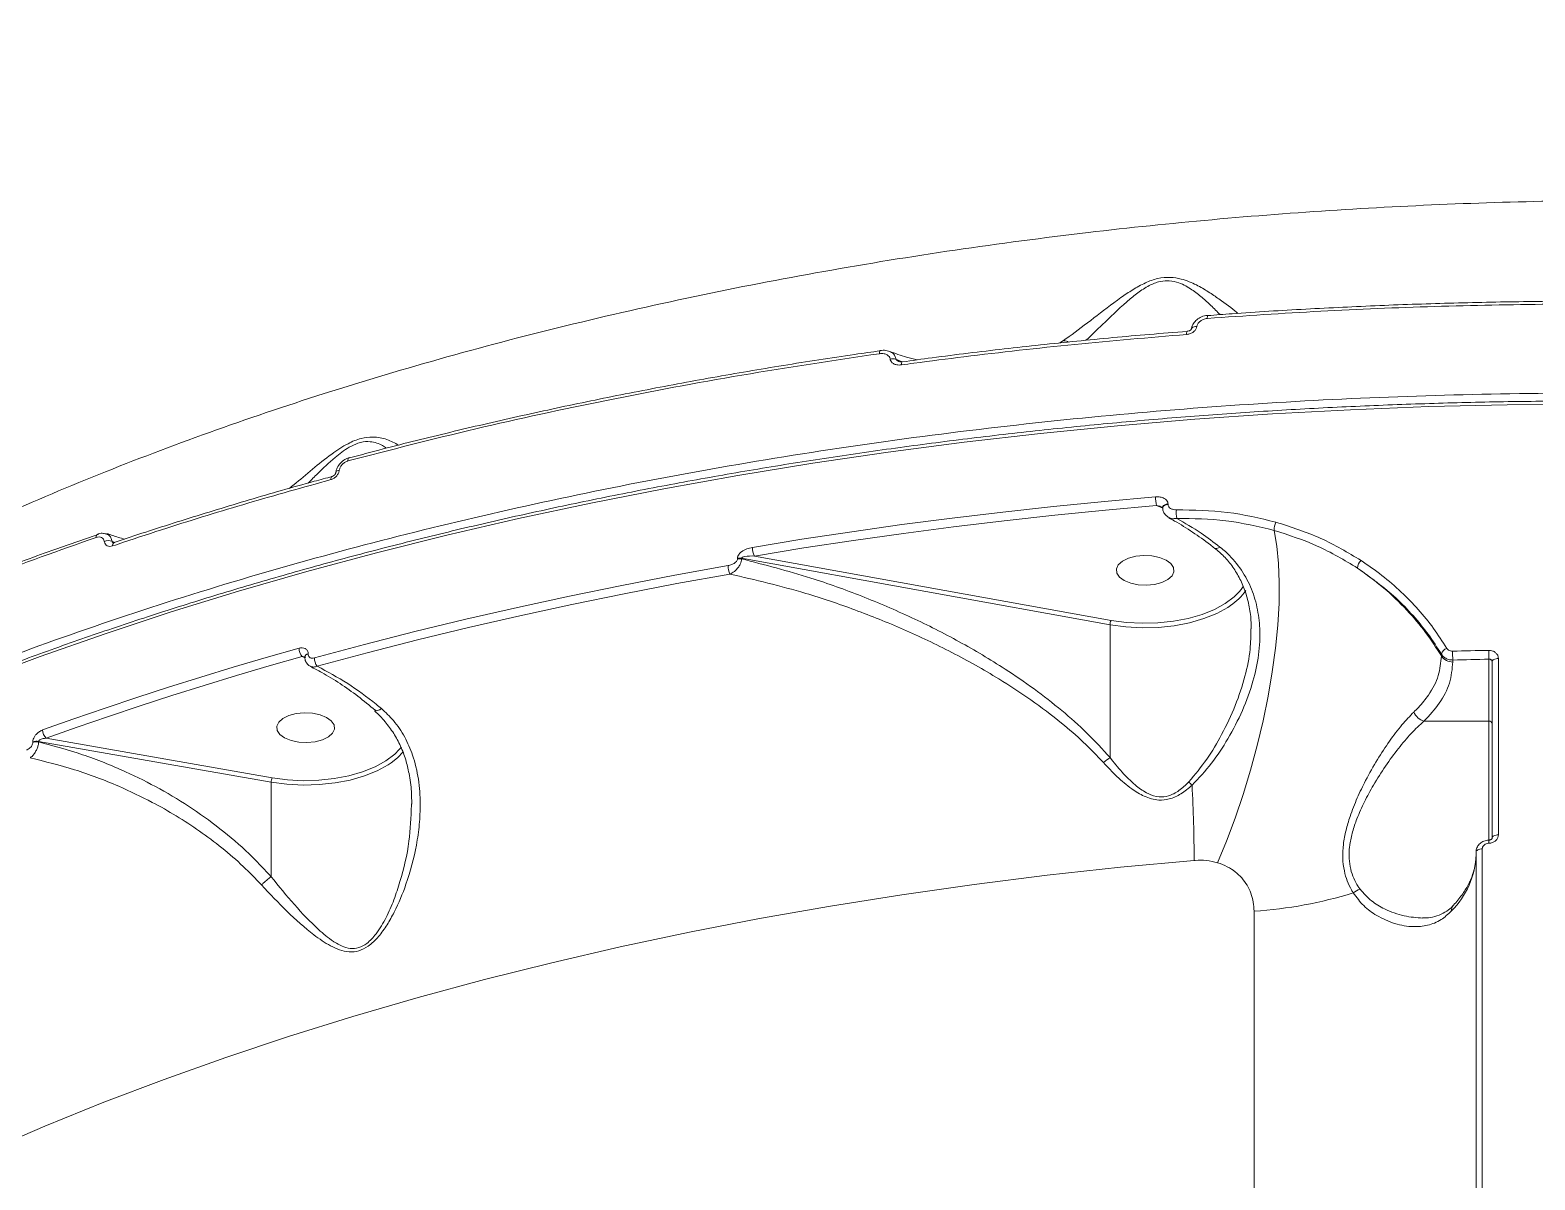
# Model space of a CAD drawing. Header units: millimetres. Extents: x -6104 to 7803, y -6013 to 4803.
# Drawn here: x 230.6 to 464.6, y 1463 to 1641.8 of the extents above; entities that cross this region are included whole.
import ezdxf

# ---------------------------------------------------------------- set-up
doc = ezdxf.new("R2010")
doc.units = ezdxf.units.MM
doc.layers.add('DIKOM_ОБЪЕКТ', color=7, linetype='Continuous')

msp = doc.modelspace()

# ---------------------------------------------------------------- linework, layer by layer
at = {"layer": 'DIKOM_ОБЪЕКТ', "color": 7, "linetype": 'Continuous', "lineweight": 15}
for p, q in [((413.702, 1597.476), (413.712, 1597.475)), ((391.252, 1593.537), (390.692, 1593.174)), ((362.787, 1591.997), (362.763, 1591.999)), ((366.16, 1590.249), (365.214, 1590.646)), ((366.195, 1590.251), (366.201, 1590.251)), ((280.223, 1575.336), (280.187, 1575.329)), ((405.735, 1567.884), (406.694, 1567.459)), ((407.516, 1568.044), (407.516, 1568.125)), ((243.777, 1562.155), (243.315, 1562.348)), ((340.567, 1559.698), (340.567, 1559.594)), ((341.214, 1559.695), (398.503, 1549.354)), ((341.214, 1559.591), (341.214, 1559.695)), ((398.668, 1550.026), (343.218, 1560.035)), ((398.503, 1528.685), (398.503, 1549.354)), ((272.876, 1544.395), (273.322, 1544.199)), ((273.289, 1544.333), (273.289, 1544.361)), ((273.297, 1544.301), (273.45, 1544.3)), ((273.814, 1544.786), (273.814, 1544.814)), ((450.022, 1544.774), (450.022, 1544.49)), ((451.806, 1543.551), (451.806, 1543.859)), ((457.419, 1543.989), (457.419, 1534.36)), ((457.919, 1543.588), (457.919, 1516.159)), ((458.885, 1516.673), (458.885, 1544.103)), ((447.317, 1534.36), (457.419, 1534.36)), ((457.419, 1534.36), (457.419, 1515.802)), ((231.013, 1531.139), (231.013, 1531.051)), ((231.912, 1531.206), (268.067, 1524.864)), ((231.912, 1531.117), (231.912, 1531.206)), ((268.228, 1525.537), (233.108, 1531.697)), ((288.313, 1530.32), (287.995, 1529.933)), ((268.067, 1510.155), (268.067, 1524.864)), ((289.879, 1521.466), (289.867, 1521.284)), ((455.419, 1513.967), (455.419, 1442.822)), ((456.379, 1443.337), (456.379, 1514.482)), ((420.917, 1504.793), (420.917, 1204.785))]:
    msp.add_line(p, q, dxfattribs=at)
at = {"layer": 'DIKOM_ОБЪЕКТ', "color": 7, "linetype": 'Continuous', "lineweight": 15, "flags": 128}
for points in [[(411.999, 1595.727), (411.768, 1595.726), (411.559, 1595.694), (411.384, 1595.635), (411.255, 1595.551), (411.178, 1595.448), (411.16, 1595.388)], [(362.763, 1591.999), (362.748, 1591.994), (362.711, 1591.957), (362.681, 1591.887), (362.658, 1591.786), (362.645, 1591.658), (362.64, 1591.507)], [(366.073, 1589.759), (366.078, 1589.916), (366.092, 1590.048), (366.116, 1590.15), (366.148, 1590.218), (366.186, 1590.249), (366.195, 1590.251)], [(222.3, 1540.738), (232.175, 1544.418), (242.253, 1547.949), (252.526, 1551.328), (262.985, 1554.552), (273.622, 1557.618), (284.426, 1560.524), (295.39, 1563.267), (306.503, 1565.846), (317.758, 1568.257), (329.143, 1570.499), (340.65, 1572.569), (352.268, 1574.467), (363.989, 1576.191), (375.802, 1577.738), (387.697, 1579.109), (399.664, 1580.301), (411.694, 1581.313), (423.775, 1582.146), (435.899, 1582.797), (448.053, 1583.267), (460.23, 1583.555), (472.417, 1583.661)], [(280.187, 1575.329), (280.182, 1575.328), (280.117, 1575.286), (280.063, 1575.212), (280.024, 1575.109), (279.999, 1574.979), (279.991, 1574.827)], [(277.554, 1572.419), (277.549, 1572.418), (277.478, 1572.381), (277.42, 1572.308), (277.377, 1572.203), (277.35, 1572.069), (277.341, 1571.911)], [(278.136, 1573.049), (278.137, 1573.056), (278.172, 1573.143), (278.246, 1573.221), (278.355, 1573.285), (278.496, 1573.335), (278.662, 1573.367)], [(405.573, 1569.249), (397.622, 1568.539), (389.698, 1567.749), (381.806, 1566.881), (373.947, 1565.936), (366.125, 1564.913), (358.342, 1563.812), (350.602, 1562.635), (342.908, 1561.381)], [(343.218, 1560.035), (350.895, 1561.285), (358.616, 1562.46), (366.38, 1563.558), (374.184, 1564.578), (382.024, 1565.522), (389.898, 1566.387), (397.802, 1567.175), (405.735, 1567.884)], [(406.673, 1567.607), (406.672, 1567.612), (406.71, 1567.757), (406.825, 1567.89), (407.009, 1568.001), (407.245, 1568.082), (407.516, 1568.125)], [(406.672, 1567.538), (406.71, 1567.676), (406.825, 1567.809), (407.009, 1567.921), (407.245, 1568.001), (407.516, 1568.044)], [(241.13, 1563.451), (241.094, 1563.442), (241.091, 1563.441)], [(424.035, 1564.014), (424.45, 1561.584), (424.713, 1558.869), (424.823, 1555.895), (424.777, 1552.692), (424.577, 1549.291), (424.224, 1545.727), (423.722, 1542.034), (423.076, 1538.248), (422.292, 1534.408), (421.379, 1530.55), (420.344, 1526.714), (419.198, 1522.937), (417.952, 1519.256), (416.62, 1515.707), (415.213, 1512.327)], [(415.597, 1561.426), (415.346, 1561.294), (415.121, 1561.223), (414.932, 1561.216), (414.786, 1561.273), (414.775, 1561.282)], [(339.108, 1558.537), (330.825, 1557.047), (322.604, 1555.469), (314.449, 1553.802), (306.364, 1552.049), (298.352, 1550.208), (290.415, 1548.282), (282.559, 1546.271), (274.786, 1544.175)], [(401.71, 1555.795), (402.899, 1555.55), (404.174, 1555.487), (405.432, 1555.612), (406.57, 1555.915), (407.497, 1556.37), (408.138, 1556.941), (408.44, 1557.582), (408.379, 1558.241), (407.96, 1558.865), (407.217, 1559.402), (406.21, 1559.81), (405.021, 1560.055), (403.746, 1560.118), (402.488, 1559.993), (401.35, 1559.69), (400.423, 1559.235), (399.782, 1558.664), (399.48, 1558.023), (399.541, 1557.364), (399.96, 1556.741), (400.703, 1556.203), (401.71, 1555.795)], [(275.224, 1542.9), (282.98, 1544.991), (290.819, 1546.997), (298.738, 1548.919), (306.733, 1550.756), (314.8, 1552.506), (322.937, 1554.169), (331.139, 1555.743), (339.404, 1557.23)], [(418.577, 1554.451), (417.816, 1553.682), (416.427, 1552.638), (414.744, 1551.715), (412.805, 1550.936), (410.658, 1550.319), (408.353, 1549.879), (405.944, 1549.626), (403.488, 1549.566), (401.044, 1549.7), (398.668, 1550.026)], [(419.212, 1555.312), (418.878, 1554.824), (418.577, 1554.451)], [(398.503, 1549.354), (400.953, 1549.018), (403.474, 1548.88), (406.006, 1548.941), (408.49, 1549.202), (410.868, 1549.656), (413.082, 1550.293), (415.081, 1551.096), (416.817, 1552.048), (417.256, 1552.342)], [(272.397, 1545.704), (267.267, 1544.24), (262.177, 1542.738), (257.127, 1541.201), (252.12, 1539.627), (247.157, 1538.017), (242.237, 1536.372), (237.362, 1534.691), (232.534, 1532.976)], [(233.108, 1531.697), (237.925, 1533.408), (242.787, 1535.085), (247.695, 1536.726), (252.647, 1538.332), (257.642, 1539.902), (262.679, 1541.436), (267.758, 1542.934), (272.876, 1544.395)], [(457.381, 1545.36), (456.678, 1545.346), (455.974, 1545.331), (455.271, 1545.316), (454.567, 1545.3), (453.864, 1545.284), (453.161, 1545.266), (452.458, 1545.249), (451.755, 1545.23)], [(451.806, 1543.859), (452.508, 1543.877), (453.209, 1543.895), (453.911, 1543.912), (454.612, 1543.928), (455.314, 1543.944), (456.016, 1543.96), (456.717, 1543.974), (457.419, 1543.989)], [(457.919, 1543.588), (457.938, 1543.686), (457.992, 1543.781), (458.081, 1543.869), (458.2, 1543.946), (458.346, 1544.01), (458.513, 1544.059), (458.694, 1544.09), (458.885, 1544.103)], [(271.169, 1531.324), (272.358, 1531.079), (273.633, 1531.017), (274.891, 1531.141), (276.029, 1531.444), (276.956, 1531.899), (277.597, 1532.47), (277.899, 1533.111), (277.838, 1533.77), (277.419, 1534.394), (276.676, 1534.931), (275.669, 1535.339), (274.48, 1535.584), (273.205, 1535.647), (271.947, 1535.522), (270.809, 1535.219), (269.882, 1534.764), (269.242, 1534.193), (268.94, 1533.552), (269.001, 1532.893), (269.419, 1532.27), (270.162, 1531.732), (271.169, 1531.324)], [(268.067, 1524.864), (270.509, 1524.538), (273.019, 1524.407), (275.539, 1524.475), (278.009, 1524.74), (280.372, 1525.196), (282.572, 1525.832), (284.558, 1526.634), (286.284, 1527.581), (286.724, 1527.877)], [(287.995, 1529.933), (287.275, 1529.21), (285.893, 1528.171), (284.219, 1527.251), (282.293, 1526.475), (280.16, 1525.858), (277.868, 1525.416), (275.473, 1525.159), (273.03, 1525.093), (270.596, 1525.22), (268.228, 1525.537)], [(286.724, 1527.877), (287.709, 1528.654), (288.599, 1529.572)], [(457.919, 1516.159), (457.938, 1516.257), (457.992, 1516.352), (458.081, 1516.439), (458.2, 1516.517), (458.346, 1516.581), (458.513, 1516.629), (458.694, 1516.661), (458.885, 1516.673)], [(455.419, 1513.967), (455.437, 1514.065), (455.492, 1514.16), (455.579, 1514.247), (455.698, 1514.324), (455.843, 1514.388), (456.009, 1514.437), (456.189, 1514.469), (456.379, 1514.482)], [(223.936, 1467.52), (232.874, 1471.369), (242.036, 1475.077), (251.414, 1478.638), (260.998, 1482.051), (270.78, 1485.311), (280.75, 1488.417), (290.899, 1491.364), (301.218, 1494.151), (311.698, 1496.774), (322.328, 1499.231), (333.098, 1501.52), (343.999, 1503.64), (355.021, 1505.586), (366.152, 1507.359), (377.384, 1508.956), (388.704, 1510.376), (400.104, 1511.617), (411.572, 1512.679)]]:
    msp.add_lwpolyline(points, dxfattribs=at)
at = {"layer": 'DIKOM_ОБЪЕКТ', "color": 7, "linetype": 'Continuous', "lineweight": 15}
for centre, radius, start, end in [((414.408, 1597.13), 0.787, 153.83953, 190.33356), ((411.098, 1594.649), 0.698, 150.73785, 192.18215), ((364.747, 1589.12), 1.596, 72.98289, 105.75007), ((411.051, 1569.205), 5.478, 179.5366, 193.95679), ((413.568, 1566.835), 4.772, 175.3168, 191.36706), ((426.74, 1564.152), 2.708, 154.71546, 182.91943), ((241.376, 1563.007), 0.519, 123.36348, 188.54155), ((242.808, 1560.871), 1.561, 71.05043, 115.88759), ((243.92, 1561.69), 0.508, 121.81656, 189.26946), ((345.84, 1561.349), 2.933, 179.36626, 206.62297), ((342.077, 1558.523), 2.969, 179.73252, 205.8209), ((340.883, 1557.828), 1.896, 79.94993, 99.59618), ((340.883, 1557.725), 1.895, 79.9429, 99.60321), ((438.864, 1558.012), 1.894, 135.10129, 175.19006), ((412.499, 1559.483), 8.58, 303.67152, 325.83803), ((399.888, 1549.369), 1.385, 151.70538, 180.62449), ((274.399, 1545.694), 2.002, 179.70088, 220.45703), ((273.866, 1544.226), 0.591, 95.05524, 167.42251), ((273.869, 1544.19), 0.599, 95.32459, 165.83082), ((451.282, 1544.443), 1.302, 108.87421, 165.29655), ((451.749, 1545.606), 2.056, 212.85814, 271.59386), ((468.735, 1545.182), 16.981, 179.83678, 184.46896), ((480.249, 1545.31), 22.868, 179.87326, 183.31234), ((276.87, 1544.178), 2.084, 180.08244, 217.84925), ((448.044, 1536.782), 2.529, 203.81549, 253.29134), ((234.26, 1532.982), 1.726, 180.19421, 228.11221), ((457.452, 1533.893), 0.469, 4.74303, 94.051), ((231.592, 1529.426), 1.809, 79.81728, 108.69383), ((231.592, 1529.336), 1.81, 79.82915, 108.68196), ((403.676, 1520.932), 9.321, 123.71382, 131.6248), ((269.484, 1524.88), 1.418, 152.40832, 180.63095), ((387.253, 1500.656), 33.75, 44.68413, 45.91078), ((183.766, 1512.251), 227.806, 0.10758, 3.05419), ((459.837, 1515.509), 2.46, 172.16417, 183.48741), ((442.306, 1514.102), 13.122, 314.85942, 357.92783), ((416.454, 1572.177), 67.531, 273.78955, 287.11345), ((438.236, 1505.41), 2.933, 107.15209, 130.63817), ((452.874, 1504.836), 1.313, 138.27496, 181.56365)]:
    msp.add_arc(centre, radius, start, end, dxfattribs=at)
for points, knots in [([(97.814, 1479.648), (97.937, 1480.794), (98.689, 1487.78), (100.373, 1500.589), (102.883, 1518.073), (105.734, 1535.538), (108.89, 1552.98), (112.36, 1570.395), (116.141, 1587.778), (120.232, 1605.124), (124.633, 1622.428), (129.344, 1639.686), (134.362, 1656.894), (139.687, 1674.045), (145.318, 1691.136), (151.253, 1708.162), (157.491, 1725.119), (164.031, 1742), (170.871, 1758.802), (178.009, 1775.52), (185.444, 1792.15), (193.173, 1808.685), (201.196, 1825.123), (209.508, 1841.458), (218.115, 1857.683), (226.772, 1873.414), (232.692, 1883.672), (235.542, 1888.61)], [0, 0, 0, 0, 0.0080361, 0.0490173, 0.0900369, 0.1310959, 0.172195, 0.2133349, 0.2545163, 0.2957395, 0.3370052, 0.3783137, 0.4196651, 0.4610598, 0.5024977, 0.543979, 0.5855034, 0.6270708, 0.668681, 0.7103336, 0.7520284, 0.7937647, 0.835542, 0.8773599, 0.9192173, 0.9611139, 1, 1, 1, 1]), ([(547.941, 1612.497), (541.756, 1612.996), (529.379, 1613.997), (510.636, 1614.912), (491.824, 1615.397), (472.72, 1615.408), (453.366, 1614.926), (433.805, 1613.932), (414.353, 1612.435), (394.509, 1610.379), (374.34, 1607.712), (353.928, 1604.394), (333.697, 1600.468), (313.725, 1595.921), (294.092, 1590.753), (275.252, 1585.083), (257.251, 1578.945), (240.113, 1572.38), (223.538, 1565.274), (207.61, 1557.628), (192.405, 1549.455), (178.259, 1540.944), (165.234, 1532.121), (154.045, 1523.727), (147.632, 1518.106), (144.816, 1515.638)], [0, 0, 0, 0, 0.0398968, 0.0798413, 0.1197857, 0.1596824, 0.2012151, 0.242802, 0.2843887, 0.3259213, 0.3710794, 0.4162723, 0.4614303, 0.5079074, 0.5544225, 0.6008994, 0.6459081, 0.6909517, 0.7359602, 0.7822822, 0.828642, 0.8749638, 0.9198658, 0.9648023, 1, 1, 1, 1]), ([(418.393, 1597.779), (418.326, 1597.834), (417.533, 1598.481), (415.947, 1599.674), (413.821, 1601.137), (411.925, 1602.244), (409.954, 1603.099), (407.857, 1603.463), (405.872, 1603.267), (403.875, 1602.524), (401.982, 1601.454), (399.232, 1599.586), (395.894, 1596.982), (393.025, 1594.798), (391.551, 1593.75), (391.252, 1593.537)], [0, 0, 0, 0, 0.01287761, 0.15134783, 0.22228664, 0.29314179, 0.36994767, 0.41817673, 0.46724369, 0.52014931, 0.57951531, 0.64048776, 0.79748697, 0.95893162, 1, 1, 1, 1]), ([(394.759, 1593.59), (395.6, 1594.388), (397.524, 1596.214), (400.169, 1598.802), (402.596, 1600.832), (404.212, 1601.961), (405.879, 1602.711), (407.064, 1602.87), (408.137, 1602.829), (409.569, 1602.476), (411.239, 1601.497), (412.831, 1600.268), (414.319, 1598.921), (415.15, 1598.054), (415.606, 1597.579)], [0, 0, 0, 0, 0.1504863, 0.3443839, 0.413376, 0.4836421, 0.5414564, 0.5840215, 0.593761, 0.6462925, 0.734004, 0.8167992, 0.8996933, 1, 1, 1, 1]), ([(413.635, 1596.988), (419.502, 1597.389), (431.236, 1598.189), (448.984, 1598.899), (466.813, 1599.277), (478.733, 1599.194), (484.693, 1599.153)], [0, 0, 0, 0, 0.2490997, 0.4982, 0.7490997, 1, 1, 1, 1]), ([(413.715, 1597.433), (414.966, 1597.531), (420.021, 1597.927), (428.929, 1598.457), (440.43, 1599.021), (451.965, 1599.412), (463.519, 1599.64), (474.428, 1599.717), (481.48, 1599.64), (484.678, 1599.605)], [0, 0, 0, 0, 0.0533119, 0.2155153, 0.3778362, 0.5402389, 0.7026896, 0.8651421, 1, 1, 1, 1]), ([(410.416, 1594.501), (410.483, 1594.509), (410.729, 1594.536), (411.135, 1594.669), (411.56, 1594.949), (411.876, 1595.31), (411.958, 1595.588), (411.999, 1595.727)], [0, 0, 0, 0, 0.0918653, 0.3355636, 0.5630727, 0.7814449, 1, 1, 1, 1]), ([(411.17, 1595.389), (411.172, 1595.418), (411.19, 1595.703), (411.45, 1596.215), (411.978, 1596.838), (412.729, 1597.268), (413.343, 1597.489), (413.675, 1597.466), (413.704, 1597.464)], [0, 0, 0, 0, 0.0254077, 0.249371, 0.4781247, 0.7190732, 0.975142, 1, 1, 1, 1]), ([(411.999, 1595.727), (412.041, 1595.869), (412.125, 1596.154), (412.449, 1596.525), (412.888, 1596.815), (413.309, 1596.954), (413.565, 1596.981), (413.635, 1596.988)], [0, 0, 0, 0, 0.2168959, 0.4334901, 0.6619859, 0.9081055, 1, 1, 1, 1]), ([(366.073, 1589.759), (366.717, 1589.846), (369.941, 1590.283), (378.882, 1591.427), (392.988, 1593.026), (404.603, 1594.009), (410.416, 1594.501)], [0, 0, 0, 0, 0.04414145, 0.22071271, 0.61001276, 1, 1, 1, 1]), ([(366.204, 1590.23), (367.741, 1590.445), (372.992, 1591.178), (382.029, 1592.263), (393.294, 1593.478), (402.785, 1594.379), (408.532, 1594.819), (410.494, 1594.968)], [0, 0, 0, 0, 0.1055844, 0.3605419, 0.6149036, 0.8684796, 1, 1, 1, 1]), ([(392.046, 1593.319), (391.822, 1593.407), (391.555, 1593.512), (391.294, 1593.534), (391.252, 1593.537)], [0, 0, 0, 0, 0.8402674, 1, 1, 1, 1]), ([(410.488, 1594.996), (410.529, 1594.998), (410.649, 1595.005), (410.834, 1595.071), (411.001, 1595.173), (411.106, 1595.276), (411.153, 1595.359), (411.157, 1595.379), (411.159, 1595.388)], [0, 0, 0, 0, 0.1185756, 0.3473284, 0.5265428, 0.68518, 0.851704, 1, 1, 1, 1]), ([(279.991, 1574.827), (286.582, 1576.526), (299.763, 1579.925), (320.242, 1584.343), (341.168, 1588.292), (355.483, 1590.435), (362.64, 1591.507)], [0, 0, 0, 0, 0.2485968, 0.4971931, 0.7485966, 1, 1, 1, 1]), ([(280.238, 1575.287), (281.337, 1575.586), (285.84, 1576.812), (293.896, 1578.817), (304.4, 1581.3), (315.048, 1583.625), (325.818, 1585.803), (336.701, 1587.83), (347.691, 1589.694), (356.391, 1591.067), (361.453, 1591.765), (362.79, 1591.95)], [0, 0, 0, 0, 0.0419842, 0.1719675, 0.3020664, 0.432251, 0.5624938, 0.6927652, 0.8230257, 0.9532462, 1, 1, 1, 1]), ([(362.64, 1591.507), (362.887, 1591.521), (363.321, 1591.544), (363.839, 1591.348), (364.16, 1591.072), (364.283, 1590.821), (364.31, 1590.679), (364.314, 1590.656)], [0, 0, 0, 0, 0.3277128, 0.5738999, 0.7796319, 0.9627752, 1, 1, 1, 1]), ([(362.765, 1591.987), (362.835, 1592), (363.203, 1592.066), (363.709, 1592.047), (364.083, 1591.886), (364.189, 1591.841)], [0, 0, 0, 0, 0.14475065, 0.75931187, 1, 1, 1, 1]), ([(365.214, 1590.646), (365.207, 1590.685), (365.165, 1590.919), (364.985, 1591.316), (364.634, 1591.7), (364.314, 1591.798), (364.193, 1591.835)], [0, 0, 0, 0, 0.0690924, 0.4069427, 0.77624, 1, 1, 1, 1]), ([(364.205, 1591.869), (365.09, 1591.548), (366.541, 1591.021), (367.964, 1590.681), (368.519, 1590.549)], [0, 0, 0, 0, 0.6096086, 1, 1, 1, 1]), ([(364.314, 1590.656), (364.32, 1590.626), (364.349, 1590.476), (364.487, 1590.21), (364.833, 1589.922), (365.377, 1589.723), (365.825, 1589.746), (366.073, 1589.759)], [0, 0, 0, 0, 0.0440789, 0.2245542, 0.4337717, 0.6874931, 1, 1, 1, 1]), ([(365.641, 1590.306), (365.606, 1590.319), (365.493, 1590.361), (365.357, 1590.451), (365.261, 1590.551), (365.227, 1590.608), (365.218, 1590.635), (365.214, 1590.646)], [0, 0, 0, 0, 0.1953526, 0.6313411, 0.8347674, 0.9347574, 1, 1, 1, 1]), ([(365.639, 1590.302), (365.645, 1590.298), (365.684, 1590.278), (365.849, 1590.24), (366.037, 1590.226), (366.167, 1590.25), (366.193, 1590.255)], [0, 0, 0, 0, 0.0706334, 0.4185333, 0.8840645, 1, 1, 1, 1]), ([(616.126, 1572.506), (611.805, 1573.286), (600.163, 1575.386), (580.856, 1578.286), (558.193, 1581.037), (535.041, 1583.15), (511.471, 1584.603), (487.553, 1585.369), (463.815, 1585.434), (440.334, 1584.814), (417.18, 1583.539), (393.975, 1581.588), (370.8, 1578.939), (347.738, 1575.585), (325.297, 1571.6), (303.538, 1567.011), (282.509, 1561.861), (261.866, 1556.064), (241.699, 1549.614), (222.093, 1542.517), (203.478, 1534.93), (185.895, 1526.891), (169.362, 1518.446), (153.607, 1509.457), (138.723, 1499.932), (124.783, 1489.893), (112.094, 1479.561), (100.668, 1468.977), (90.497, 1458.189), (81.397, 1447.022), (73.516, 1435.492), (67.5, 1425.127), (64.699, 1418.586), (63.619, 1416.063)], [0, 0, 0, 0, 0.01925833, 0.05188317, 0.0845331, 0.11715799, 0.1507304, 0.18433025, 0.21790277, 0.25052757, 0.28317749, 0.31580239, 0.34937479, 0.38297461, 0.41654709, 0.44917194, 0.48182185, 0.5144467, 0.54801918, 0.58161901, 0.61519147, 0.64781625, 0.68046622, 0.713091, 0.74666346, 0.78026328, 0.81383574, 0.84646058, 0.87911047, 0.91173526, 0.94530768, 0.97890743, 1, 1, 1, 1]), ([(64.066, 1415.822), (64.304, 1416.381), (65.369, 1418.878), (67.57, 1423.275), (70.674, 1429.008), (74.106, 1434.691), (77.832, 1440.325), (81.858, 1445.903), (86.178, 1451.423), (90.791, 1456.878), (95.692, 1462.266), (100.877, 1467.582), (106.343, 1472.822), (112.086, 1477.983), (118.1, 1483.059), (124.382, 1488.048), (130.927, 1492.946), (137.729, 1497.749), (144.784, 1502.453), (152.086, 1507.054), (159.63, 1511.551), (167.409, 1515.938), (175.418, 1520.213), (183.651, 1524.373), (192.102, 1528.415), (200.765, 1532.335), (209.632, 1536.131), (218.697, 1539.799), (227.954, 1543.338), (237.395, 1546.744), (247.013, 1550.015), (256.801, 1553.149), (266.752, 1556.143), (276.858, 1558.995), (287.112, 1561.703), (297.506, 1564.264), (308.032, 1566.678), (318.682, 1568.942), (329.448, 1571.054), (340.322, 1573.013), (351.297, 1574.818), (362.363, 1576.467), (373.512, 1577.959), (384.737, 1579.292), (396.028, 1580.466), (407.377, 1581.48), (418.776, 1582.334), (430.216, 1583.025), (441.688, 1583.556), (453.184, 1583.921), (463.431, 1584.11), (469.844, 1584.136), (472.418, 1584.146)], [0, 0, 0, 0, 0.0058769, 0.0262677, 0.0466645, 0.067067, 0.0874749, 0.1078878, 0.128305, 0.1487259, 0.1691502, 0.1895772, 0.2100064, 0.2304373, 0.2508697, 0.271303, 0.2917369, 0.3121714, 0.332606, 0.3530405, 0.3734749, 0.393909, 0.4143427, 0.4347761, 0.4552088, 0.4756411, 0.4960728, 0.516504, 0.5369346, 0.5573646, 0.5777942, 0.5982232, 0.6186516, 0.6390797, 0.6595072, 0.6799343, 0.700361, 0.7207873, 0.7412132, 0.7616388, 0.7820641, 0.8024891, 0.8229138, 0.8433384, 0.8637627, 0.8841868, 0.9046108, 0.9250347, 0.9454584, 0.965882, 0.9863058, 1, 1, 1, 1]), ([(287.885, 1577.277), (287.308, 1577.598), (286.211, 1578.208), (284.181, 1578.65), (282.04, 1578.41), (279.796, 1577.493), (277.215, 1575.762), (274.462, 1573.533), (272.296, 1571.665), (271.124, 1570.737), (270.877, 1570.541)], [0, 0, 0, 0, 0.1589318, 0.3021923, 0.3946804, 0.4937162, 0.6220352, 0.7862379, 0.9549223, 1, 1, 1, 1]), ([(273.819, 1571.384), (274.311, 1571.873), (275.626, 1573.181), (277.678, 1575.15), (279.834, 1576.822), (281.241, 1577.491), (282.368, 1577.821), (283.421, 1577.884), (284.506, 1577.625), (285.368, 1577.273), (285.775, 1576.944), (285.964, 1576.792)], [0, 0, 0, 0, 0.1316564, 0.3519137, 0.5112502, 0.6025413, 0.6295185, 0.740244, 0.8291088, 0.9205332, 1, 1, 1, 1]), ([(278.148, 1573.052), (278.151, 1573.096), (278.173, 1573.409), (278.428, 1573.988), (278.968, 1574.679), (279.599, 1575.157), (280.042, 1575.255), (280.198, 1575.29)], [0, 0, 0, 0, 0.04294044, 0.30164372, 0.57093659, 0.84886734, 1, 1, 1, 1]), ([(278.662, 1573.367), (278.699, 1573.518), (278.772, 1573.821), (279.06, 1574.248), (279.441, 1574.593), (279.773, 1574.764), (279.957, 1574.817), (279.991, 1574.827)], [0, 0, 0, 0, 0.2364159, 0.4729371, 0.7098746, 0.946822, 1, 1, 1, 1]), ([(243.655, 1562.113), (244.078, 1562.26), (247.699, 1563.511), (254.69, 1565.742), (264.638, 1568.78), (272.274, 1570.996), (276.628, 1572.157), (277.558, 1572.404)], [0, 0, 0, 0, 0.038816, 0.3322935, 0.6263929, 0.920226, 1, 1, 1, 1]), ([(277.341, 1571.911), (277.375, 1571.921), (277.558, 1571.976), (277.888, 1572.147), (278.267, 1572.49), (278.552, 1572.916), (278.625, 1573.216), (278.662, 1573.367)], [0, 0, 0, 0, 0.0545738, 0.2913501, 0.5278055, 0.7639595, 1, 1, 1, 1]), ([(277.548, 1572.42), (277.568, 1572.425), (277.625, 1572.439), (277.756, 1572.509), (277.899, 1572.624), (278.02, 1572.768), (278.1, 1572.91), (278.132, 1573.014), (278.134, 1573.043), (278.135, 1573.049)], [0, 0, 0, 0, 0.09828429, 0.2741117, 0.44559019, 0.61412087, 0.78638879, 0.95586566, 1, 1, 1, 1]), ([(243.419, 1561.608), (243.977, 1561.795), (246.769, 1562.734), (253.721, 1565.002), (264.411, 1568.308), (273.029, 1570.71), (277.341, 1571.911)], [0, 0, 0, 0, 0.0507678, 0.2538475, 0.6266949, 1, 1, 1, 1]), ([(407.516, 1568.125), (407.506, 1568.218), (407.485, 1568.434), (407.284, 1568.751), (406.895, 1569.049), (406.301, 1569.257), (405.824, 1569.252), (405.573, 1569.249)], [0, 0, 0, 0, 0.1205754, 0.2783691, 0.4705941, 0.7208337, 1, 1, 1, 1]), ([(405.735, 1567.884), (405.9, 1567.851), (406.168, 1567.798), (406.426, 1567.687), (406.526, 1567.645)], [0, 0, 0, 0, 0.6145242, 1, 1, 1, 1]), ([(408.812, 1567.225), (408.646, 1567.233), (408.319, 1567.248), (407.916, 1567.413), (407.653, 1567.636), (407.532, 1567.853), (407.52, 1567.991), (407.516, 1568.044)], [0, 0, 0, 0, 0.27346341, 0.53932242, 0.73865815, 0.89890981, 1, 1, 1, 1]), ([(406.674, 1567.61), (406.674, 1567.6), (406.675, 1567.569), (406.699, 1567.534), (406.669, 1567.569), (406.608, 1567.616), (406.547, 1567.64), (406.527, 1567.647)], [0, 0, 0, 0, 0.1429707, 0.4519026, 0.6698403, 0.8912604, 1, 1, 1, 1]), ([(407.665, 1566.043), (407.528, 1566.113), (407.204, 1566.28), (406.862, 1566.733), (406.666, 1567.193), (406.691, 1567.464), (406.698, 1567.536)], [0, 0, 0, 0, 0.2416145, 0.5736205, 0.8856283, 1, 1, 1, 1]), ([(414.764, 1561.24), (414.541, 1561.417), (413.416, 1562.317), (411.345, 1563.772), (409.188, 1565.148), (407.954, 1565.799), (407.657, 1565.955)], [0, 0, 0, 0, 0.0961777, 0.4862889, 0.8765604, 1, 1, 1, 1]), ([(407.693, 1566.016), (407.723, 1565.995), (407.904, 1565.87), (408.325, 1565.815), (408.713, 1565.87), (408.89, 1565.895)], [0, 0, 0, 0, 0.1007148, 0.5926958, 1, 1, 1, 1]), ([(424.291, 1565.309), (421.805, 1565.906), (416.772, 1567.115), (411.487, 1567.188), (408.812, 1567.225)], [0, 0, 0, 0, 0.4938411, 1, 1, 1, 1]), ([(408.89, 1565.895), (411.444, 1565.861), (416.615, 1565.794), (421.542, 1564.612), (424.035, 1564.014)], [0, 0, 0, 0, 0.493848, 1, 1, 1, 1]), ([(415.597, 1561.426), (414.618, 1562.171), (412.419, 1563.843), (410.149, 1565.162), (408.89, 1565.895)], [0, 0, 0, 0, 0.44511801, 1, 1, 1, 1]), ([(437.522, 1559.349), (435.486, 1560.567), (431.365, 1563.031), (426.667, 1564.544), (424.291, 1565.309)], [0, 0, 0, 0, 0.4941761, 1, 1, 1, 1]), ([(169.786, 1532.527), (170.627, 1532.988), (174.107, 1534.896), (180.46, 1538.137), (188.842, 1542.245), (197.46, 1546.228), (206.286, 1550.092), (215.315, 1553.832), (224.543, 1557.439), (233.146, 1560.637), (238.751, 1562.57), (241.149, 1563.398)], [0, 0, 0, 0, 0.0394579, 0.1632192, 0.2871019, 0.4110784, 0.5351168, 0.6591874, 0.7832486, 0.9072704, 1, 1, 1, 1]), ([(240.863, 1562.93), (241.012, 1562.967), (241.31, 1563.04), (241.703, 1562.943), (241.989, 1562.704), (242.1, 1562.446), (242.124, 1562.295), (242.127, 1562.276)], [0, 0, 0, 0, 0.2478489, 0.4958929, 0.7364539, 0.9670309, 1, 1, 1, 1]), ([(241.094, 1563.43), (241.141, 1563.449), (241.431, 1563.568), (241.931, 1563.619), (242.335, 1563.483), (242.499, 1563.428)], [0, 0, 0, 0, 0.103593, 0.6353246, 1, 1, 1, 1]), ([(243.315, 1562.348), (243.31, 1562.379), (243.268, 1562.633), (243.086, 1563.045), (242.772, 1563.386), (242.517, 1563.428), (242.459, 1563.437)], [0, 0, 0, 0, 0.0574143, 0.4590102, 0.8756331, 1, 1, 1, 1]), ([(242.496, 1563.558), (242.778, 1563.446), (243.721, 1563.071), (244.644, 1562.835), (245.29, 1562.669)], [0, 0, 0, 0, 0.2993607, 1, 1, 1, 1]), ([(424.035, 1564.014), (426.307, 1563.283), (430.904, 1561.803), (434.937, 1559.391), (436.976, 1558.171)], [0, 0, 0, 0, 0.4941584, 1, 1, 1, 1]), ([(169.46, 1532.048), (171.938, 1533.368), (179.187, 1537.227), (191.747, 1543.351), (207.403, 1550.289), (223.726, 1556.87), (235.151, 1560.91), (240.863, 1562.93)], [0, 0, 0, 0, 0.1144548, 0.3347648, 0.5550758, 0.7775378, 1, 1, 1, 1]), ([(242.127, 1562.276), (242.129, 1562.258), (242.154, 1562.105), (242.266, 1561.842), (242.56, 1561.598), (242.962, 1561.499), (243.267, 1561.571), (243.419, 1561.608)], [0, 0, 0, 0, 0.0299096, 0.2617827, 0.5039508, 0.7520285, 1, 1, 1, 1]), ([(243.561, 1562.092), (243.554, 1562.094), (243.486, 1562.113), (243.399, 1562.185), (243.338, 1562.273), (243.32, 1562.326), (243.317, 1562.342), (243.315, 1562.348)], [0, 0, 0, 0, 0.0572757, 0.5295036, 0.8626881, 0.9477458, 1, 1, 1, 1]), ([(243.545, 1562.096), (243.541, 1562.097), (243.534, 1562.099), (243.587, 1562.096), (243.641, 1562.119), (243.649, 1562.122)], [0, 0, 0, 0, 0.3556212, 0.9085257, 1, 1, 1, 1]), ([(342.908, 1561.381), (342.603, 1561.312), (342.016, 1561.178), (341.291, 1560.791), (340.841, 1560.381), (340.61, 1560.022), (340.581, 1559.806), (340.567, 1559.698)], [0, 0, 0, 0, 0.3047379, 0.5876362, 0.7664683, 0.8828748, 1, 1, 1, 1]), ([(411.248, 1524.389), (412.296, 1525.5), (414.393, 1527.723), (416.95, 1531.705), (419.178, 1535.971), (420.782, 1540.377), (421.691, 1544.667), (421.891, 1548.553), (421.441, 1552.113), (420.438, 1555.309), (418.79, 1558.231), (417.056, 1560.227), (415.881, 1561.193), (415.597, 1561.426)], [0, 0, 0, 0, 0.1036805, 0.2075431, 0.3205753, 0.4335422, 0.5338137, 0.6340026, 0.7184896, 0.8029124, 0.887959, 0.972929, 1, 1, 1, 1]), ([(420.423, 1548.699), (420.43, 1549.042), (420.454, 1550.209), (420.184, 1552.124), (419.622, 1554.385), (418.763, 1556.459), (417.628, 1558.33), (416.318, 1559.96), (415.259, 1560.855), (414.765, 1561.272)], [0, 0, 0, 0, 0.0698067, 0.2376802, 0.4027375, 0.5616229, 0.7158695, 0.8676219, 1, 1, 1, 1]), ([(340.567, 1559.594), (340.558, 1559.524), (340.54, 1559.384), (340.394, 1559.157), (340.113, 1558.903), (339.662, 1558.665), (339.298, 1558.581), (339.108, 1558.537)], [0, 0, 0, 0, 0.1206036, 0.2406193, 0.4168504, 0.6949543, 1, 1, 1, 1]), ([(339.404, 1557.23), (339.637, 1557.353), (340.096, 1557.596), (340.651, 1558.167), (340.99, 1558.714), (341.171, 1559.181), (341.199, 1559.452), (341.214, 1559.591)], [0, 0, 0, 0, 0.2704563, 0.533538, 0.718159, 0.8552933, 1, 1, 1, 1]), ([(341.214, 1559.695), (341.216, 1559.71), (341.221, 1559.742), (341.266, 1559.796), (341.411, 1559.887), (342.06, 1560.054), (342.701, 1560.043), (343.218, 1560.035)], [0, 0, 0, 0, 0.0239365, 0.0534805, 0.1070916, 0.2794462, 1, 1, 1, 1]), ([(398.503, 1528.685), (397.333, 1529.972), (394.991, 1532.546), (390.985, 1536.076), (386.719, 1539.398), (381.419, 1543.025), (375.086, 1546.79), (367.626, 1550.561), (359.916, 1553.858), (351.095, 1557.049), (344.816, 1558.664), (341.214, 1559.591)], [0, 0, 0, 0, 0.0792688, 0.1585946, 0.2405902, 0.3226088, 0.4472339, 0.571894, 0.6998628, 0.827838, 1, 1, 1, 1]), ([(450.86, 1545.676), (450.192, 1546.721), (448.855, 1548.812), (446.467, 1551.735), (443.792, 1554.495), (440.828, 1557.072), (438.624, 1558.59), (437.522, 1559.349)], [0, 0, 0, 0, 0.1976816, 0.3953844, 0.5930915, 0.7965446, 1, 1, 1, 1]), ([(339.404, 1557.23), (343.34, 1556.309), (349.867, 1554.781), (358.851, 1551.726), (366.451, 1548.677), (373.942, 1545.12), (380.551, 1541.41), (386.24, 1537.697), (390.623, 1534.39), (394.409, 1531.129), (396.457, 1528.979), (397.485, 1527.899)], [0, 0, 0, 0, 0.18675154, 0.30972983, 0.43270263, 0.55851193, 0.68428313, 0.77400982, 0.86430793, 0.93189254, 1, 1, 1, 1]), ([(450.022, 1544.49), (449.231, 1545.728), (447.641, 1548.215), (444.623, 1551.751), (441.123, 1555.151), (438.364, 1557.16), (436.976, 1558.171)], [0, 0, 0, 0, 0.2373868, 0.4771593, 0.7370096, 1, 1, 1, 1]), ([(436.976, 1558.171), (439.037, 1556.683), (442.16, 1554.429), (445.653, 1550.789), (448.043, 1547.878), (449.369, 1545.799), (450.022, 1544.774)], [0, 0, 0, 0, 0.3951668, 0.5986744, 0.8021797, 1, 1, 1, 1]), ([(420.402, 1548.702), (420.391, 1547.65), (420.365, 1545.214), (419.524, 1541.196), (418.052, 1536.728), (416, 1532.406), (413.627, 1528.36), (411.705, 1526.059), (410.735, 1524.897)], [0, 0, 0, 0, 0.1256835, 0.2911422, 0.4747193, 0.6625551, 0.8297145, 1, 1, 1, 1]), ([(273.814, 1544.814), (273.811, 1544.878), (273.8, 1545.086), (273.664, 1545.404), (273.345, 1545.675), (272.901, 1545.798), (272.565, 1545.735), (272.397, 1545.704)], [0, 0, 0, 0, 0.0931371, 0.303891, 0.5302385, 0.7651906, 1, 1, 1, 1]), ([(272.876, 1544.395), (272.967, 1544.391), (273.13, 1544.385), (273.279, 1544.328), (273.345, 1544.302)], [0, 0, 0, 0, 0.55323258, 1, 1, 1, 1]), ([(274.186, 1542.887), (274.14, 1542.903), (273.905, 1542.984), (273.579, 1543.342), (273.311, 1543.84), (273.313, 1544.198), (273.314, 1544.336)], [0, 0, 0, 0, 0.080561, 0.4166367, 0.7743547, 1, 1, 1, 1]), ([(274.786, 1544.175), (274.671, 1544.155), (274.442, 1544.113), (274.138, 1544.198), (273.918, 1544.383), (273.823, 1544.6), (273.816, 1544.743), (273.814, 1544.786)], [0, 0, 0, 0, 0.23367889, 0.4673228, 0.69558169, 0.90870299, 1, 1, 1, 1]), ([(450.022, 1544.49), (449.926, 1543.469), (449.731, 1541.397), (448.324, 1538.72), (446.842, 1536.858), (445.979, 1536.006), (445.731, 1535.761)], [0, 0, 0, 0, 0.3362352, 0.6822375, 0.9087869, 1, 1, 1, 1]), ([(450.022, 1544.774), (450.05, 1544.73), (450.185, 1544.518), (450.533, 1544.195), (451.13, 1543.907), (451.581, 1543.875), (451.806, 1543.859)], [0, 0, 0, 0, 0.080641, 0.387074, 0.6935772, 1, 1, 1, 1]), ([(451.755, 1545.23), (451.642, 1545.237), (451.416, 1545.25), (451.117, 1545.39), (450.942, 1545.549), (450.874, 1545.654), (450.86, 1545.676)], [0, 0, 0, 0, 0.3067418, 0.6133158, 0.9194622, 1, 1, 1, 1]), ([(458.885, 1544.103), (458.877, 1544.197), (458.859, 1544.436), (458.679, 1544.794), (458.339, 1545.114), (457.888, 1545.328), (457.55, 1545.349), (457.381, 1545.36)], [0, 0, 0, 0, 0.1406408, 0.355098, 0.569872, 0.7848784, 1, 1, 1, 1]), ([(284.259, 1536.041), (283.364, 1536.782), (281.563, 1538.273), (278.773, 1540.221), (276.3, 1541.768), (274.76, 1542.544), (274.174, 1542.84)], [0, 0, 0, 0, 0.2735418, 0.5505812, 0.8288021, 1, 1, 1, 1]), ([(274.185, 1542.869), (274.338, 1542.816), (274.648, 1542.71), (275.031, 1542.836), (275.224, 1542.9)], [0, 0, 0, 0, 0.4930284, 1, 1, 1, 1]), ([(285.221, 1536.302), (284.948, 1536.526), (283.232, 1537.936), (279.923, 1540.353), (276.811, 1542.04), (275.224, 1542.9)], [0, 0, 0, 0, 0.084987, 0.5334672, 1, 1, 1, 1]), ([(447.317, 1534.36), (448.163, 1535.275), (449.906, 1537.159), (451.48, 1540.271), (451.696, 1542.447), (451.806, 1543.551)], [0, 0, 0, 0, 0.3175167, 0.6539176, 1, 1, 1, 1]), ([(457.419, 1543.989), (457.475, 1543.987), (457.588, 1543.984), (457.738, 1543.919), (457.851, 1543.816), (457.911, 1543.699), (457.917, 1543.619), (457.919, 1543.588)], [0, 0, 0, 0, 0.215466, 0.4306699, 0.6453775, 0.8595884, 1, 1, 1, 1]), ([(266.563, 1508.872), (267.878, 1507.477), (270.54, 1504.655), (274.086, 1501.489), (276.828, 1499.588), (278.681, 1498.733), (280.167, 1498.385), (281.724, 1498.539), (283.335, 1499.36), (284.807, 1500.812), (286.12, 1502.656), (287.614, 1505.349), (289.326, 1509.462), (290.552, 1514.08), (291.144, 1518.284), (291.307, 1521.717), (291.05, 1525.363), (290.231, 1528.865), (288.891, 1531.929), (287.27, 1534.382), (285.861, 1535.702), (285.221, 1536.302)], [0, 0, 0, 0, 0.0913263, 0.1848744, 0.2390179, 0.2664369, 0.2946542, 0.3210551, 0.3475157, 0.383035, 0.4182927, 0.4536306, 0.5268351, 0.6259287, 0.6770929, 0.7282388, 0.7903876, 0.8540604, 0.9046378, 0.956677, 1, 1, 1, 1]), ([(289.924, 1521.457), (289.919, 1522.105), (289.905, 1523.716), (289.567, 1526.029), (289.022, 1528.412), (288.228, 1530.496), (287.156, 1532.481), (285.795, 1534.273), (284.781, 1535.423), (284.163, 1535.898), (284.156, 1535.904)], [0, 0, 0, 0, 0.11669448, 0.28983835, 0.42661658, 0.56969202, 0.71120649, 0.85515086, 0.99829336, 1, 1, 1, 1]), ([(285.221, 1536.302), (285.201, 1536.288), (285.04, 1536.176), (284.745, 1536.018), (284.424, 1535.94), (284.316, 1536.023), (284.27, 1536.058)], [0, 0, 0, 0, 0.0468134, 0.3777287, 0.7339339, 1, 1, 1, 1]), ([(445.731, 1535.761), (445.117, 1535.129), (443.87, 1533.845), (441.957, 1531.308), (440.047, 1528.396), (438.354, 1525.402), (436.907, 1522.408), (435.871, 1519.797), (435.15, 1517.366), (434.741, 1515.2), (434.633, 1513.052), (434.933, 1510.561), (435.627, 1508.785), (436.232, 1507.79), (436.326, 1507.636)], [0, 0, 0, 0, 0.1084779, 0.2202168, 0.3276464, 0.4383065, 0.5238009, 0.6115054, 0.6745118, 0.7390853, 0.8027722, 0.8688934, 0.9797303, 1, 1, 1, 1]), ([(232.534, 1532.976), (232.506, 1532.965), (232.299, 1532.888), (231.943, 1532.688), (231.532, 1532.322), (231.242, 1531.931), (231.05, 1531.527), (231.025, 1531.268), (231.013, 1531.139)], [0, 0, 0, 0, 0.039221, 0.2872138, 0.4951752, 0.670994, 0.8353004, 1, 1, 1, 1]), ([(437.371, 1508.213), (437.273, 1508.353), (436.645, 1509.256), (435.944, 1510.816), (435.628, 1513), (435.678, 1514.317), (435.857, 1515.706), (436.178, 1517.168), (436.941, 1519.406), (438.044, 1521.85), (439.553, 1524.613), (441.342, 1527.429), (443.326, 1530.131), (445.348, 1532.534), (446.655, 1533.746), (447.317, 1534.36)], [0, 0, 0, 0, 0.0201012, 0.1287267, 0.1852717, 0.2440051, 0.2548641, 0.3167943, 0.3805905, 0.4664202, 0.5546312, 0.6638244, 0.7761655, 0.8865565, 1, 1, 1, 1]), ([(231.013, 1531.051), (231.005, 1530.967), (230.989, 1530.799), (230.866, 1530.538), (230.681, 1530.291), (230.421, 1530.062), (230.197, 1529.935), (230.066, 1529.885), (230.047, 1529.878)], [0, 0, 0, 0, 0.1673505, 0.3344664, 0.5091457, 0.7130819, 0.9577254, 1, 1, 1, 1]), ([(230.584, 1528.634), (230.609, 1528.652), (230.783, 1528.773), (231.085, 1529.068), (231.434, 1529.568), (231.688, 1530.089), (231.863, 1530.621), (231.896, 1530.951), (231.912, 1531.117)], [0, 0, 0, 0, 0.03913375, 0.26832331, 0.46639078, 0.64364362, 0.81993366, 1, 1, 1, 1]), ([(231.912, 1531.206), (231.915, 1531.228), (231.921, 1531.272), (231.978, 1531.361), (232.109, 1531.462), (232.338, 1531.565), (232.656, 1531.65), (232.925, 1531.686), (233.085, 1531.696), (233.108, 1531.697)], [0, 0, 0, 0, 0.0552655, 0.10979002, 0.24366114, 0.41753479, 0.65179764, 0.95185347, 1, 1, 1, 1]), ([(268.066, 1510.153), (267.113, 1511.186), (264.827, 1513.665), (260.746, 1517.225), (255.907, 1520.768), (250.779, 1523.884), (245.06, 1526.743), (238.762, 1529.28), (234.195, 1530.505), (231.912, 1531.117)], [0, 0, 0, 0, 0.0999794, 0.2399025, 0.3803216, 0.5203835, 0.6601442, 0.8300685, 1, 1, 1, 1]), ([(230.584, 1528.634), (232.898, 1528.068), (237.557, 1526.928), (243.911, 1524.509), (250.447, 1521.39), (255.82, 1518.131), (260.443, 1514.659), (263.694, 1511.864), (265.628, 1509.847), (266.563, 1508.872)], [0, 0, 0, 0, 0.1738751, 0.3501409, 0.4880611, 0.6922765, 0.7971173, 0.9019398, 1, 1, 1, 1]), ([(397.485, 1527.899), (398.171, 1527.167), (399.55, 1525.693), (401.648, 1523.906), (403.793, 1522.575), (405.822, 1521.965), (407.843, 1522.178), (409.636, 1523.014), (410.696, 1523.918), (411.248, 1524.389)], [0, 0, 0, 0, 0.18364093, 0.3692279, 0.50907086, 0.65220448, 0.75085213, 0.87020878, 1, 1, 1, 1]), ([(410.735, 1524.897), (410.25, 1524.421), (409.336, 1523.522), (407.737, 1522.661), (406.014, 1522.475), (404.867, 1522.852), (403.621, 1523.491), (402.191, 1524.547), (400.325, 1526.401), (399.111, 1527.924), (398.503, 1528.685)], [0, 0, 0, 0, 0.1297957, 0.2451251, 0.3384612, 0.4557888, 0.4772312, 0.6177228, 0.8086903, 1, 1, 1, 1]), ([(289.867, 1521.284), (289.804, 1519.406), (289.67, 1515.418), (288.473, 1510.491), (287.189, 1506.55), (286.005, 1503.784), (284.609, 1501.468), (283.141, 1499.818), (281.687, 1499.018), (280.32, 1498.934), (279.063, 1499.317), (278.231, 1499.781), (276.987, 1500.589), (274.856, 1502.387), (271.656, 1505.728), (269.263, 1508.679), (268.067, 1510.155)], [0, 0, 0, 0, 0.1276311, 0.2710466, 0.3382642, 0.4055208, 0.4722003, 0.5194363, 0.5534852, 0.5874525, 0.6218696, 0.656509, 0.6621748, 0.737503, 0.8687214, 1, 1, 1, 1]), ([(457.381, 1515.36), (457.492, 1515.368), (457.772, 1515.389), (458.194, 1515.551), (458.576, 1515.849), (458.835, 1516.239), (458.868, 1516.529), (458.885, 1516.673)], [0, 0, 0, 0, 0.141841, 0.3567135, 0.5713323, 0.7857229, 1, 1, 1, 1]), ([(455.438, 1514.001), (455.434, 1514.052), (455.41, 1514.324), (455.597, 1514.806), (456.009, 1515.352), (456.621, 1515.713), (457.123, 1515.873), (457.385, 1515.84), (457.401, 1515.838)], [0, 0, 0, 0, 0.0531111, 0.2781528, 0.503776, 0.7375352, 0.9841266, 1, 1, 1, 1]), ([(456.379, 1514.482), (456.39, 1514.579), (456.412, 1514.772), (456.585, 1515.032), (456.839, 1515.231), (457.12, 1515.34), (457.307, 1515.354), (457.381, 1515.36)], [0, 0, 0, 0, 0.21424646, 0.42856917, 0.64316335, 0.85808476, 1, 1, 1, 1]), ([(457.399, 1515.849), (457.43, 1515.849), (457.516, 1515.849), (457.654, 1515.889), (457.784, 1515.958), (457.872, 1516.039), (457.917, 1516.119), (457.921, 1516.146), (457.919, 1516.161), (457.919, 1516.161)], [0, 0, 0, 0, 0.0835107, 0.2335332, 0.3872228, 0.5495411, 0.7301937, 0.9908279, 1, 1, 1, 1]), ([(411.572, 1512.679), (411.63, 1512.684), (412.27, 1512.734), (413.524, 1512.729), (414.643, 1512.462), (415.213, 1512.327)], [0, 0, 0, 0, 0.0468108, 0.5142786, 1, 1, 1, 1]), ([(415.213, 1512.327), (415.733, 1512.138), (417.187, 1511.611), (419.112, 1510.036), (420.628, 1507.618), (420.82, 1505.741), (420.917, 1504.793)], [0, 0, 0, 0, 0.1529637, 0.4283691, 0.7114345, 1, 1, 1, 1]), ([(451.897, 1505.714), (452.136, 1505.983), (452.834, 1506.769), (453.773, 1508.097), (454.618, 1509.694), (455.172, 1511.311), (455.396, 1512.622), (455.414, 1513.398), (455.419, 1513.628)], [0, 0, 0, 0, 0.1033926, 0.301912, 0.5017395, 0.7047494, 0.9124578, 1, 1, 1, 1]), ([(266.563, 1508.872), (266.611, 1508.921), (266.765, 1509.08), (267.1, 1509.396), (267.579, 1509.806), (267.903, 1510.037), (268.066, 1510.153)], [0, 0, 0, 0, 0.107436, 0.3494481, 0.6747191, 1, 1, 1, 1]), ([(268.067, 1510.155), (268.067, 1510.155), (268.067, 1510.154), (268.066, 1510.153), (268.066, 1510.153), (268.066, 1510.153)], [0, 0, 0, 0, 0.4321321, 0.7809751, 1, 1, 1, 1]), ([(436.326, 1507.636), (436.841, 1506.94), (437.889, 1505.524), (440.144, 1503.929), (442.777, 1502.749), (445.485, 1502.28), (447.92, 1502.522), (449.937, 1503.295), (451.048, 1504.324), (451.562, 1504.801)], [0, 0, 0, 0, 0.12609838, 0.25672673, 0.42433583, 0.59686409, 0.73529837, 0.87756894, 1, 1, 1, 1]), ([(447.144, 1503.719), (446.169, 1503.786), (444.188, 1503.923), (441.455, 1504.939), (439.063, 1506.312), (437.94, 1507.573), (437.371, 1508.213)], [0, 0, 0, 0, 0.2830987, 0.5754388, 0.7847448, 1, 1, 1, 1]), ([(447.078, 1503.74), (447.491, 1503.747), (448.408, 1503.761), (449.678, 1504.117), (450.823, 1504.744), (451.554, 1505.296), (451.866, 1505.69), (451.893, 1505.724)], [0, 0, 0, 0, 0.220506, 0.4894666, 0.7558729, 0.9790046, 1, 1, 1, 1])]:
    msp.add_open_spline(points, degree=3, knots=knots, dxfattribs=at)

doc.saveas('drawing.dxf')
